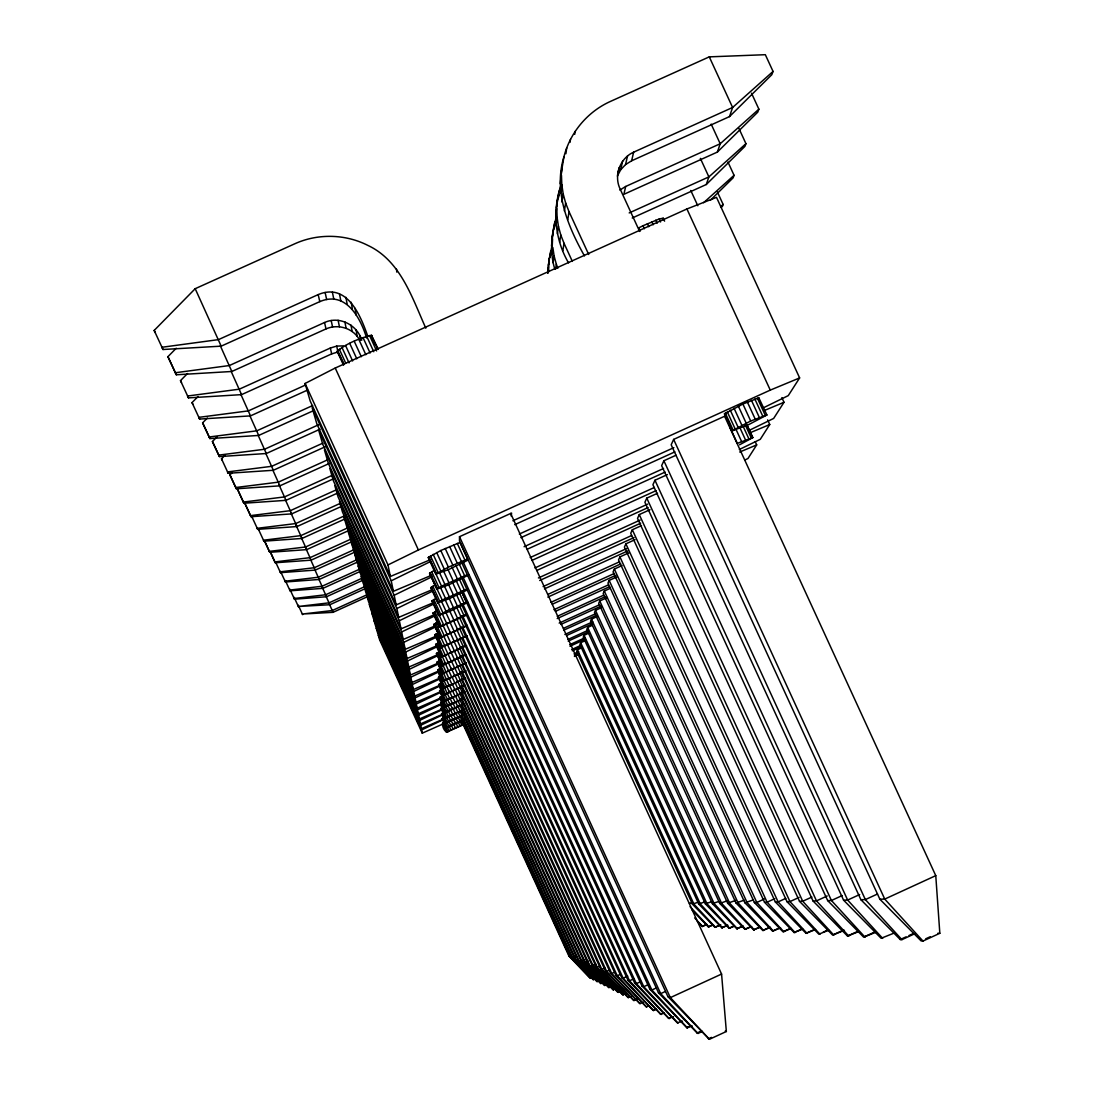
<?xml version="1.0" encoding="UTF-8"?>
<svg xmlns="http://www.w3.org/2000/svg" width="1094" height="1094" viewBox="0 0 1094 1094"><rect width="100%" height="100%" fill="white"/><g stroke="black" fill="none" stroke-linecap="round" stroke-linejoin="round"><path stroke-width="1.5" d="M511.185 516.053L511.595 513.031L459.507 536.703L459.494 540.969L667.914 996.607L709.418 1039.3L726.348 1031.505L721.575 974.07L510.666 513.455M549.243 258.676L547.725 273.254L549.243 258.676L551.759 247.517M554.877 269.302C549.544 252.372 551.349 233.979 556.313 217.2M551.554 245.959L553.181 230.465M568.538 262.875C555.109 239.914 552.306 211.935 560.484 186.691M555.725 216.229L557.475 199.71M584.456 255.914C567.731 226.034 553.318 191.368 563.93 156.866C569.988 132.606 587.519 111.738 610.315 101.482L709.281 56.861L765.335 54.7L773.048 71.425L771.803 74.707L729.493 116.607L631.635 160.791L625.577 164.551L620.708 169.748L617.358 176.025M560.292 183.71L562.179 166.028M548.34 265.172L550.788 250.635M552.197 237.548L554.795 222.082M556.395 207.436L559.157 190.958M563.93 156.866L560.99 174.507M565.885 153.734L566.706 147.95M551.868 254.41L552.538 238.971M556.053 225.049L557.119 217.515L556.805 208.598M560.634 192.941L561.81 184.681L561.468 175.341M570.042 142.343L570.466 139.417M553.113 262.765L554.111 255.955L552.853 247.504M557.366 233.774L558.446 226.349L557.119 217.515M562.001 202.075L563.205 193.925L561.81 184.681M574.733 134.316L575.171 131.362M555.561 269.261L556.326 264.215L554.111 255.955M559.649 242.321L560.771 234.978L558.446 226.349M564.395 211.005L565.625 202.964L563.205 193.925M562.877 250.553L564.039 243.292L560.771 234.978M567.786 219.62L569.044 211.675L565.625 202.964M639.648 231.463L619.97 188.66C613.707 175.286 620.12 158.151 633.631 152.175L732.611 107.485L773.048 71.425M620.708 169.748L622.582 161.228M625.577 164.551L627.505 155.977M617.577 174.575L619.19 167.573M758.88 109.168L720.208 143.752L625.7 186.459L623.881 194.322L717.363 152.08L757.759 112.162L758.88 109.168L751.523 93.195M631.635 160.791L633.631 152.175M558.063 198.766L559.376 194.568M553.783 229.248L555.287 224.42M549.858 257.227L550.829 254.136M632.223 218.007L706.286 184.517L708.885 176.9L745.944 143.67L738.901 128.381M717.363 152.08L720.208 143.752L711.168 124.114M729.493 116.607L732.611 107.485L709.281 56.861M722.259 206.78L723.134 204.455L717.295 191.778M727.989 162.117L734.06 175.313L733.117 177.843L710.444 200.188M745.944 143.67L744.905 146.405L706.286 184.517M581.912 647.73L577.454 649.768L576.702 651.422L692.434 904.177L714.902 927.315L720.809 924.895M585.249 640.646L580.668 642.739L579.875 644.475L698.724 904.013L721.808 927.767L727.893 925.292M588.531 633.276L584.073 635.313L583.225 637.146L705.356 903.835L729.096 928.245L733.965 926.344M592.251 625.371L587.656 627.464L586.767 629.419L712.372 903.644L736.809 928.751L743.264 926.139M597.461 616.428L591.457 619.163L590.514 621.228L719.797 903.453L744.959 929.298L751.633 926.604M601.673 607.539L595.478 610.356L594.48 612.544L727.66 903.247L753.602 929.859L760.508 927.083M607.375 597.529L599.758 600.989L598.692 603.327L736.016 903.015L762.791 930.474L770.518 927.343M610.329 588.298L604.312 591.034L603.177 593.509L744.905 902.782L772.569 931.117L780.569 927.89M616.934 576.88L609.167 580.408L607.963 583.061L754.381 902.536L782.989 931.801L791.277 928.464M622.062 565.557L614.363 569.058L613.064 571.888L764.515 902.263L794.121 932.539L802.736 929.093M629.105 552.716L619.915 556.901L618.534 559.923L775.359 901.976L806.046 933.332L815.536 929.517M635.053 539.67L625.891 543.827L624.4 547.096L786.996 901.675L818.859 934.167L828.732 930.215M641.481 525.599L632.318 529.769L630.718 533.284L799.523 901.347L832.643 935.083L844.459 930.283M649.973 509.708L639.265 514.577L637.529 518.378L813.047 900.977L847.522 936.067L858.749 931.582M657.562 493.23L646.786 498.126L644.899 502.255L827.679 900.594L863.645 937.134L875.391 932.471M667.367 474.605L654.964 480.252L652.913 484.738L843.583 900.171L881.149 938.283L895.001 932.717M676.037 455.227L663.88 460.752L661.638 465.661L860.91 899.719L900.239 939.541L901.907 939.65L915.076 933.592M725.527 415.829L673.63 439.405L671.183 444.779L879.863 899.213L921.134 940.922L922.967 941.045L939.828 933.291L935.767 875.638L724.597 416.253M343.543 365.177L337.212 351.324C346.73 343.297 359.338 338.374 371.386 335.256L378.401 349.41M372.069 335.571L371.563 336.405L375.078 344.09M755.27 441.798L756.692 444.902L747.981 458.495L744.932 459.972M767.619 419.905L769.752 424.527L760.275 439.323L739.339 449.511M781.868 397.628L784.001 402.291L773.649 418.441L749.349 430.298M430.927 559.472L390.353 576.47L310.204 401.033L305.089 383.461L335.229 368.035L686.923 208.968L716.515 197.371L799.632 377.922L788.268 395.631L762.696 408.144M662.814 219.538L663.21 218.185L659.176 219.005L642.971 225.747L638.814 227.853L640.195 230.848M428.233 557.557L440.786 550.514L459.986 542.446L467.576 559.034L448.39 567.143L435.809 574.131L428.233 557.557L430.571 557.188M429.573 573.311L434.277 570.289L441.525 586.152L436.807 589.146L429.573 573.311L442.249 600.045L437.737 602.876L430.804 587.724L435.303 584.852M467.904 602.397L449.661 611.409L438.571 615.484L431.939 600.948L436.246 598.227M366.627 337.964C360.295 317.287 345.608 290.553 319.79 301.629L221.179 346.155L163.02 349.506L154.172 330.443L195.197 288.693L294.929 243.716C317.889 233.337 345.335 233.966 367.803 245.371C400.595 260.659 412.11 297.841 425.826 328.173M358.982 339.017C352.637 327.885 337.526 323.742 325.998 328.925L231.832 371.481L176.325 374.777L167.929 356.671L176.243 348.234M188.496 397.874L187.512 396.028L239.271 389.19L330.347 348.029L336.692 346.101L337.964 351.981L331.687 353.895L241.555 394.633L188.496 397.874L180.496 380.63L187.539 373.505M307.578 390.052L250.485 415.884L199.641 419.07L192.024 402.606L198.028 396.548M314.033 410.414L258.704 435.439L209.911 438.571L202.622 422.831L207.395 418.031M320.036 429.19L266.307 453.518L219.402 456.581L212.427 441.511L217.173 436.725M325.629 446.584L273.35 470.27L228.195 473.278L221.494 458.796L225.063 455.227M329.335 463.432L279.886 485.832L236.359 488.786L229.918 474.864L232.297 472.485M466.085 615.389L439.35 627.094L432.978 613.132L437.121 610.548M438.571 615.484L449.607 609.481L466.427 602.302L461.777 592.114M467.179 625.713L440.075 637.829L433.935 624.4L437.928 621.939M439.35 627.094L466.112 614.445M434.824 634.835L436.574 633.617L442.496 646.581L440.732 647.785L434.824 634.835L436.629 634.438M440.075 637.829L467.193 625.262M466.55 645.747L441.361 657.029L435.644 644.544L439.364 642.287M466.276 654.745L441.935 665.644L436.424 653.583L440.007 651.422M441.361 657.029L465.292 645.761M466.003 663.142L442.468 673.699L437.135 662.034L440.608 659.969M720.604 206.739L723.134 204.455M703.592 202.718L734.06 175.313M441.935 665.644L465.046 654.773M758.839 397.847L766.908 414.995L748.446 424.759L732.228 430.762L724.447 413.847L742.894 404.028L758.839 397.847L758.238 398.872M437.819 669.938L439.337 668.926L444.506 680.236C442.591 684.707 435.262 667.955 439.391 669.542M442.468 673.699L466.017 662.8M465.538 678.389L443.453 688.317L438.448 677.364L441.702 675.449M439.036 684.338L440.485 683.408L445.34 694.034C443.521 698.191 436.643 682.506 440.526 683.955M732.228 430.762L750.703 420.999L766.908 414.995M465.114 691.873L444.314 701.227L439.597 690.916L442.673 689.138M443.453 688.317L465.538 678.102M440.13 697.11L441.484 696.235L446.078 706.273C443.713 709.678 437.846 696.276 441.525 696.728M746.764 424.376L752.836 437.586L739.571 444.82M440.636 702.977L441.949 702.129L446.407 711.893C444.109 715.189 438.407 702.17 441.99 702.594M444.314 701.227L464.061 691.969L461.367 686.075M464.567 709.391L445.436 718.006L441.101 708.515L443.932 706.915M464.403 714.628L445.764 723.011L441.552 713.78L444.301 712.221M464.253 719.592L446.092 727.77L442.277 718.526L443.193 718.006L449.019 730.833C445.504 736.002 439.132 721.985 444.998 722.04M445.436 718.006L463.61 709.5L461.75 705.439M445.764 723.011L464.417 714.409M446.092 727.77L464.253 719.387M468.752 574.924L448.896 584.798L436.807 589.146M619.847 190.082L625.7 186.459M466.851 636.093L440.732 647.785M465.757 671.019L442.974 681.234M465.319 685.336L443.891 694.963M464.745 703.88L445.08 712.714M467.535 560.347L448.458 569.632L435.809 574.131M466.755 590.213L449.292 598.664L437.737 602.876M442.496 646.581L466.864 635.669M444.506 680.236L465.771 670.69M445.34 694.034L464.239 685.418M446.078 706.273L463.911 698.15L461.285 692.406M463.897 698.628L444.711 707.134M446.407 711.893L463.747 703.975M441.525 586.152L467.152 574.747M442.249 600.045L466.782 589.119M463.2 724.802L446.393 732.296M390.353 576.47L388.001 564.928L418.4 549.981L770.272 390.12L799.632 377.922M431.747 575.184L393.375 591.321L391.228 580.805L430.065 561.755M432.048 589.748L396.137 604.9L394.182 595.273L431.98 576.798M434.222 602.315L398.681 617.372L396.876 608.538L432.691 591.075M449.019 730.833L463.213 724.433M434.769 614.527L401.019 628.872L399.351 620.722L434.427 603.669M435.262 625.836L403.18 639.498L401.648 631.963L434.961 615.799M435.672 636.325L405.19 649.357L403.754 642.356L435.426 627.026M437.559 645.46L407.05 658.52L405.724 652.01L435.836 637.46M437.86 654.581L408.787 667.067L407.556 660.995L437.696 646.458M438.12 663.128L410.414 675.039L409.252 669.364L437.997 655.525M439.87 670.472L411.932 682.519L410.852 677.2L439.774 663.306M438.94 678.485L413.354 689.535L412.342 684.543L439.993 671.278M440.595 684.926L414.708 696.126L413.751 691.435L440.554 678.595M440.704 691.613L415.966 702.334L415.064 697.917L440.704 685.651M441.197 697.767L417.156 708.201L416.308 704.03L440.8 692.324M441.251 703.757L418.291 713.739L417.484 709.801L441.292 698.423M442.824 708.775L419.358 718.99L418.592 715.257L442.865 703.674M443.22 713.999L420.369 723.954L419.645 720.413L441.798 709.869M443.22 719.127L421.327 728.686L420.643 725.322L441.785 715.257M444.123 723.49L422.243 733.171L421.587 729.971L443.672 719.469M461.928 578.494L649.836 989.181L686.772 1027.676L692.242 1025.967M461.572 562.234L658.465 992.723L697.11 1032.982L701.5 1030.958M900.239 939.541L906.064 936.861M908.991 935.52L913.367 933.51M697.11 1032.982L698.013 1033.447L702.416 1031.423M708.42 1038.794L711.483 1037.386M925.715 938.816L930.297 936.71M575.43 955.896L571.656 957.004L461.777 716.529M689.425 903.589L692.488 902.194M698.396 902.085L692.434 904.177M704.892 901.866L698.724 904.013M584.866 959.848L581.051 960.874L461.135 698.437M711.497 901.743L705.356 903.835M588.49 961.257L584.538 962.31L461.148 692.297M718.731 901.483L712.372 903.644M727.674 900.649L719.797 903.453M596.23 964.416L592.141 965.441L461.463 679.347M735.838 900.348L727.66 903.247M600.401 966.18L596.298 967.151L461.203 671.566M744.221 900.171L736.016 903.015M604.859 968.04L601.837 969.421L600.715 968.969L461.942 665.33M753.178 899.965L744.905 902.782M697.384 921.586L702.129 926.468L706.56 924.43M702.129 926.468L707.08 924.457M609.618 970.022L606.623 971.404L605.433 970.911L461.271 655.497M764.241 899.049L756.788 902.468L754.381 902.536M571.656 957.004L593.317 979.691L596.353 978.296M692.228 910.263L708.351 926.878L712.905 924.786M708.351 926.878L713.438 924.827M614.842 972.087L611.751 973.51L610.479 972.976L461.299 646.622M774.784 898.666L767.085 902.194L764.515 902.263M714.902 927.315L720.235 924.868M620.312 974.357L617.248 975.766L615.867 975.205L462.037 638.677M721.808 927.767L727.291 925.25M785.765 898.393L778.107 901.907L775.359 901.976M729.096 928.245L733.322 926.303M627.737 976.08L623.142 978.186L621.665 977.585L461.353 626.93M799.126 897.381L789.95 901.593L786.996 901.675M736.809 928.751L742.594 926.098M634.082 978.692L629.488 980.798L627.901 980.156L461.394 615.949M811.885 897.053L802.709 901.251L799.523 901.347M744.959 929.298L749.431 927.247M640.961 981.509L636.352 983.629L634.629 982.918L461.436 604.12M753.602 929.859L759.742 927.042M827.214 895.972L816.493 900.895L813.047 900.977M592.141 965.441L617.768 992.244L621.255 991.041M762.791 930.474L769.711 927.288M596.298 967.151L622.746 994.802L625.946 993.749M648.427 984.559L643.778 986.692L641.918 985.913L462.188 592.866M842.202 895.548L831.426 900.499L827.679 900.594M772.569 931.117L778.272 928.491M600.715 968.969L628.024 997.509L631.347 996.429M656.386 987.937L651.86 990.015L649.836 989.181M859.679 894.536L847.645 900.061L843.583 900.171M605.433 970.911L633.658 1000.408L636.626 999.054M784.466 931.131L790.36 928.409M633.658 1000.408L637.118 999.301M665.261 991.533L660.68 993.639L658.465 992.723M877.525 894.003L865.354 899.596L860.91 899.719M794.121 932.539L801.752 929.038M610.479 972.976L639.689 1003.499L643.272 1002.364M806.046 933.332L814.469 929.462M615.867 975.205L646.144 1006.808L649.521 1005.796M721.575 974.07L670.335 997.619L667.914 996.607M935.767 875.638L884.745 899.09L879.863 899.213M621.665 977.585L653.063 1010.364L655.99 1009.024M823.221 932.17L827.597 930.16M653.063 1010.364L656.591 1009.338M627.901 980.156L660.53 1014.193L663.552 1012.812M834.161 934.385L843.214 930.215M660.53 1014.193L664.208 1013.14M634.629 982.918L668.584 1018.336L671.415 1017.023M847.522 936.067L857.423 931.514M668.584 1018.336L673.548 1016.736M865.108 936.45L873.942 932.389M641.918 985.913L677.295 1022.808L682.506 1021.153M686.772 1027.676L691.394 1025.557M571.642 649.562L580.955 645.323M572.34 650.807L581.584 646.595M574.09 653.87L578.726 651.764M574.459 655.183L577.564 653.774M574.405 656.441L578.999 654.349M351.653 538.781L310.067 557.653L274.854 561.919L270.095 551.485M274.854 561.919L275.305 562.767L311.12 560.155L352.418 541.407M354.21 549.598L314.306 567.718L280.078 571.847L280.502 572.654L315.291 570.083L354.921 552.087M356.576 559.841L318.299 577.235L285.014 581.229L285.425 581.981L319.229 579.464L358.777 561.495M358.805 569.55L322.074 586.234L289.691 590.09L290.074 590.815L322.962 588.34L360.979 571.068M362.415 578.056L325.656 594.753L294.108 598.5L294.477 599.184L326.504 596.75L363.017 580.162M364.357 586.794L329.062 602.835L298.32 606.473L329.855 604.736L366.463 588.107M512.895 520.771L673.863 447.637M514.754 524.655L674.875 451.877M367.721 594.411L332.289 610.52L302.3 614.049L333.055 612.325L368.268 596.326M519.335 534.05L663.552 468.492M520.908 537.66L665.097 472.102M524.094 546.713L654.349 487.486M527.281 549.215L656.099 490.645M530.18 557.557L647.703 504.115M531.889 560.429L648.072 507.575M534.939 567.936L640.127 520.088M536.744 570.48L640.674 523.192M538.412 577.96L631.553 535.568M539.711 580.49L634.082 537.537M543.103 586.589L626.876 548.45M544.429 588.873L627.97 550.843M548.012 594.343L619.532 561.783M547.848 597.119L620.763 563.916M550.897 602.356L614.431 573.42M552.32 604.216L615.758 575.335M553.961 609.673L608.141 584.989M555.424 611.355L609.563 586.699M557.229 616.332L603.724 595.15M557.202 618.548L605.228 596.668M559.171 623.101L599.608 604.681M560.757 624.455L601.194 606.021M563.506 628.325L596.039 613.502M563.588 630.24L596.148 615.402M564.887 634.479L592.729 621.789M566.583 635.546L592.893 623.553M567.991 639.457L588.08 630.294M568.183 641.111L588.312 631.935M569.714 644.708L585.194 637.665M569.974 646.239L585.495 639.169M629.187 212.933L708.885 176.9L700.365 158.384M305.048 385.252L248.393 410.879L198.752 417.361L199.641 419.07M312.638 405.559L256.775 430.831L209.091 436.998M318.737 424.704L264.516 449.265L218.636 455.131M322.894 443.125L271.681 466.317L227.484 471.924L228.195 473.278M327.202 460.013L278.341 482.153L235.689 487.527M332.179 475.316L284.536 496.908L243.347 502.064L237.767 489.825L243.962 503.226L285.985 500.341L333.232 478.926M336.884 489.565L290.32 510.679L250.485 515.616L245.083 503.801L251.059 516.71L291.674 513.879L337.855 492.943M340.275 503.349L295.736 523.561L257.158 528.32L257.705 529.332L297.007 526.556L341.191 506.508M344.966 515.602L300.809 535.636L263.435 540.217L263.941 541.174L301.999 538.453L345.307 518.802M348.931 527.308L305.582 546.973L269.315 551.39L264.406 540.641L269.794 552.292L306.703 549.626L348.193 530.795M367.68 335.967C360.213 314.566 346.839 282.553 318.19 294.601L218.444 339.632L161.857 347.277L163.02 349.506M361.799 340.193C357.232 324.945 339.318 315.592 324.549 322.525L229.33 365.546L175.272 372.753M752.836 437.586L737.315 443.385L729.876 427.193M739.722 452.041L756.692 444.902M749.499 433.019L769.752 424.527M764.104 410.606L784.001 402.291M445.039 722.573L442.386 723.517M444.342 712.809L441.552 713.78M443.973 707.531L441.101 708.515M442.728 689.863L439.597 690.916M443.234 718.402L441.976 718.772M439.979 676.967L438.448 677.364M438.106 653.186L436.424 653.583M435.644 644.544L437.395 644.134M434.933 612.736L432.978 613.132M433.976 600.551L431.939 600.948M432.937 587.328L430.804 587.724M724.447 413.847L726.266 413.751M437.135 662.034L442.222 672.222M336.692 346.101L343.325 345.882M433.935 624.4L440.554 637.829M937.927 933.196L939.828 933.291M337.212 351.324L342.846 362.374M568.839 955.841L590.213 978.104L568.839 955.841L461.053 719.948M574.623 958.235L597.16 981.66L574.623 958.235L461.805 711.305M577.741 959.52L600.907 983.588L577.741 959.52L461.805 705.78M588.23 963.828L613.474 990.043L588.23 963.828L461.176 685.788M725.281 1031.027L726.348 1031.505M593.317 979.691L572.353 957.305L461.791 715.285M584.538 962.31L609.043 987.773L585.413 962.665L461.859 692.311M581.051 960.874L604.859 985.626L581.871 961.216L461.846 698.533M678.061 1023.205L643.778 986.692L462.899 591.129M669.282 1018.692L636.352 983.629L462.858 604.189M661.173 1014.535L629.488 980.798L462.817 616.264M653.665 1010.678L623.142 978.186L462.789 627.436M646.691 1007.095L617.248 975.766L462.748 637.816M640.209 1003.772L611.751 973.51L462.721 647.484M634.151 1000.654L606.623 971.404L462.694 656.496M628.476 997.742L601.837 969.421L462.666 664.933M623.17 995.02L597.351 967.575L462.639 672.837M618.178 992.463L593.126 965.838L461.9 678.718M709.418 1039.3L670.335 997.619L459.507 536.703M698.013 1033.447L660.68 993.639L462.994 561.427M687.606 1028.1L651.86 990.015L462.953 576.935M737.465 928.806L714.136 903.603L587.656 627.464M729.725 928.286L707.025 903.794L584.073 635.313M722.409 927.808L700.31 903.972L580.668 642.739M715.476 927.343L693.938 904.136L577.454 649.768M690.109 906.68L708.885 926.919M694.676 917.921L702.635 926.495M773.403 931.172L747.161 902.728L604.312 591.034M763.585 930.529L738.122 902.96L599.758 600.989M754.354 929.914L729.643 903.193L595.478 610.356M745.657 929.339L721.657 903.398L591.457 619.163M807.085 933.401L778.107 901.907L619.915 556.901M795.092 932.608L767.085 902.194L614.363 569.058M783.892 931.869L756.788 902.468L609.167 580.408M848.821 936.149L816.493 900.895L639.265 514.577M833.847 935.165L802.709 901.251L632.318 529.769M819.967 934.249L789.95 901.593L625.891 543.827M882.68 938.379L847.645 900.061L654.964 480.252M865.053 937.216L831.426 900.499L646.786 498.126M922.967 941.045L884.745 899.09L673.63 439.405M901.907 939.65L865.354 899.596L663.88 460.752M243.347 502.064L243.962 503.226M250.485 515.616L251.059 516.71M269.315 551.39L269.794 552.292M154.172 330.443L155.375 332.726M167.929 356.671L176.325 374.777M180.496 380.63L181.495 382.544M192.024 402.606L192.941 404.356M202.622 422.831L209.911 438.571M212.427 441.511L219.402 456.581M221.494 458.796L222.219 460.191M229.918 474.864L236.359 488.786M252.495 517.927L251.948 516.874L257.705 529.332M258.895 530.111L258.375 529.127L263.941 541.174M275.893 562.535L275.456 561.701L280.502 572.654M280.926 572.148L280.515 571.355L285.425 581.981M285.698 581.242L285.315 580.49L290.074 590.815M290.225 589.857L289.855 589.146L294.477 599.184M294.505 598.035L294.163 597.365L298.648 607.129M690.765 190.465L697.808 205.754M686.923 208.968L770.272 390.12M757.39 398.161L765.185 415.105M754.86 399.009L762.655 415.966M751.441 400.336L759.25 417.293M663.21 218.185L664.591 221.179M747.366 402.045L755.161 419.016M659.176 219.005L660.557 222M742.894 404.028L750.703 420.999M655.785 220.181L657.166 223.176M738.354 406.134L746.149 423.104M747.161 425.648L752.563 437.395M651.764 221.767L653.145 224.776M745.082 424.499L751.168 437.723M743.346 426.797L748.747 438.557M734.047 408.24L741.841 425.197M647.388 223.668L648.769 226.677M740.064 428.069L745.479 439.843M730.272 410.182L738.067 427.139M642.971 225.747L644.352 228.742M736.166 429.71L741.582 441.497M727.291 411.836L735.086 428.78M725.308 413.094L733.089 430.01M724.775 414.079L732.542 430.981M569.044 211.675L588.709 254.492M564.039 243.292L572.34 261.384M371.386 335.256L377.731 349.109M369.567 335.516L376.609 350.928M366.709 336.309L373.765 351.735M363.03 337.595L370.1 353.02M457.278 543.39L464.868 559.991M453.736 544.771L461.34 561.386M358.777 339.277L365.847 354.716M459.302 564.135L464.581 575.676M449.62 546.508L457.224 563.123M354.237 341.246L361.307 356.685M455.924 565.475L461.203 577.017M445.203 548.463L452.807 565.092M459.453 579.382L464.307 590.008M349.724 343.366L356.794 358.805M451.986 567.13L457.265 578.685M456.212 580.668L461.08 591.307M440.786 550.514L448.39 567.143M459.398 592.975L464.061 603.177M345.554 345.499L352.61 360.938M447.774 569.017L453.053 580.558M452.451 582.268L457.319 592.907M456.307 594.22L460.971 604.421M436.67 552.525L444.273 569.14M341.998 347.482L349.054 362.907M443.549 570.972L448.827 582.528M459.576 605.967L463.829 615.293M448.403 584.073L453.272 594.712M453.354 597.215L457.36 605.967M339.318 349.177L345.663 363.058M433.156 554.343L440.745 570.959M457.018 608.1L460.861 616.496M439.624 572.887L444.902 584.428M337.69 350.49L344.022 364.357M459.521 617.522L463.624 626.493M430.462 555.861L438.051 572.449M444.369 585.946L449.237 596.586M448.813 597.488L453.477 607.69M452.916 608.182L457.388 617.987M428.78 556.955L436.369 573.529M428.848 557.639L435.727 572.682M456.663 618.684L460.765 627.669M459.48 628.243L463.432 636.886M440.608 587.765L445.477 598.404M445.614 600.743L449.607 609.481M431.706 571.711L438.954 587.574M449.825 611.245L453.668 619.642M453.326 620.12L457.429 629.091M456.718 629.365L460.67 638.007M430.106 572.75L437.34 588.586M460.068 639.58L463.254 646.527M335.229 368.035L418.4 549.981M441.333 601.03L445.996 611.231M445.477 611.573L449.949 621.365M450.427 623.211L453.846 630.691M454.16 632.182L457.456 639.388M432.841 586.22L439.788 601.399M457.415 640.674L460.588 647.621M459.63 647.976L463.077 655.525M431.309 587.191L438.243 602.356M432.048 589.283L442.906 612.79M442.646 614.637L446.489 623.047M446.844 624.865L450.263 632.359M450.058 632.277L454.01 640.934M454.311 642L457.497 648.961M457.06 649.029L460.506 656.578M433.894 599.526L440.54 614.076M459.589 656.619L462.926 663.921M432.417 600.456L443.521 624.537M433.128 602.438L439.104 615.498M442.838 624.975L446.94 633.959M446.612 633.877L454.16 650.451M454.748 651.833L457.524 657.877M457.101 657.644L460.437 664.947M460.191 666.123L462.776 671.784M434.851 611.792L441.251 625.768M461.914 672.988L464.417 678.471M438.612 623.43L444.082 635.395M433.443 612.667L439.829 626.643M434.195 614.705L439.856 627.108M444.055 636.858L447.35 644.079M447.665 645.036L450.837 651.983M451.535 653.268L454.311 659.313M454.872 660.352L457.538 666.205M457.784 667.121L460.369 672.783M460.136 673.685L462.639 679.169M435.74 623.115L441.894 636.571M438.667 632.482L444.602 645.46M451.767 661.747L454.434 667.6M454.981 668.338L457.565 674M457.798 674.656L460.314 680.14M434.386 623.949L440.526 637.392M444.561 646.527L451.097 660.803M459.726 680.017L462.502 686.102M461.873 685.692L589.16 964.211M455.09 675.832L457.593 681.316M458.167 682.478L460.246 687.046M440.007 643.682L445.08 654.8M451.33 668.27L454.557 675.354M460.369 688.208L462.379 692.625M447.993 661.72L451.33 669.036M435.262 634.424L441.169 647.374M444.643 654.677L448.102 662.239M435.289 634.835L441.197 647.771M437.34 643.381L443.056 655.88M455.528 683.627L457.62 688.194M458.167 689.124L460.191 693.555M460.3 694.485L462.27 698.793M452.164 677.131L454.68 682.629M442.085 655.962L445.531 663.511M448.964 671.087L451.548 676.748M445.094 663.114L448.431 670.417M436.068 644.147L441.785 656.646M436.096 644.53L441.798 657.015M457.511 693.952L460.136 699.681M455.61 690.232L457.634 694.663M459.617 699.039L462.16 704.618M438.051 652.475L443.576 664.55M461.818 704.399L578.535 959.835M452.697 684.899L454.789 689.466M449.251 678.485L451.767 683.969M441.949 662.882L448.745 678.075M436.821 653.214L442.345 665.275M437.545 655.087L442.359 665.631M458.181 701.295L460.082 705.48M455.692 696.468L457.648 700.775M460.205 706.054L575.362 958.535M452.861 691.463L454.885 695.893M461.353 710.115L463.473 714.738M438.721 660.967L444.055 672.646M449.183 684.68L451.959 690.765M443.767 673.617L449.046 685.268M437.532 661.679L442.865 673.343M457.565 705.548L461.955 715.339M455.76 702.362L457.675 706.546M453.025 697.671L454.981 701.965M449.443 691.258L452.137 697.165M446.543 685.938L449.319 692.023M443.59 679.565L446.721 686.417M457.88 711.551L569.509 956.129M455.829 707.927L457.689 712.003M438.202 669.596L443.385 681.206M453.162 703.524L455.077 707.709M439.925 676.393L444.943 687.347M450.345 698.902L452.314 703.21M444.287 687.059L449.593 698.382M457.894 716.611L461.777 725.021M305.089 383.461L388.001 564.928M455.596 712.55L457.702 717.185M438.817 677.036L443.836 688.276M452.684 707.709L455.159 713.138M449.935 703.333L452.478 708.912M457.907 721.411L459.918 725.814M447.87 700.078L449.839 704.386M444.697 693.555L447.391 699.463M455.665 717.582L457.716 722.095M439.405 684.037L444.26 694.663M453.135 713.657L455.241 718.293M439.419 684.311L444.273 694.922M450.154 708.871L452.642 714.3M391.228 580.805L312.118 407.638L316.781 423.651L393.375 591.321M441.005 690.013L445.709 700.338M447.514 704.481L450.072 710.061M455.719 722.368L457.73 726.758M445.737 701.131L447.706 705.425M453.258 718.662L455.323 723.175M439.952 690.615L444.67 700.939M439.979 690.888L444.684 701.186M450.673 714.792L452.793 719.428M447.802 709.992L450.29 715.421M445.449 705.493L447.993 711.073M453.381 723.421L455.391 727.825M394.182 595.273L318.532 429.682L322.798 444.355L396.137 604.9M440.472 696.823L445.053 706.861M440.485 697.083L445.067 707.093M450.865 719.77L452.93 724.283M448.39 715.886L450.496 720.508M445.791 710.977L448.267 716.406M440.964 702.704L445.408 712.454M451.056 724.501L453.066 728.891M440.978 702.936L445.436 712.673M448.636 720.823L450.701 725.336M396.876 608.538L324.412 449.894L328.337 463.364L398.681 617.372M442.386 707.709L448.54 721.466M441.429 708.256L445.764 717.746M441.443 708.488L445.778 717.965M448.882 725.527L450.878 729.93M442.81 712.987L448.786 726.266M441.867 713.52L446.092 722.765M399.351 620.722L329.814 468.464L333.424 480.895L401.019 628.872M441.88 713.739L446.106 722.97M442.277 718.526L446.407 727.729M443.576 722.778L447.583 731.558M401.648 631.963L334.791 485.599L338.142 497.086L403.18 639.498M442.673 723.271L446.708 732.242M403.754 642.356L339.4 501.449L342.504 512.115L405.19 649.357M405.724 652.01L343.68 516.163L346.566 526.077L407.05 658.52M407.556 660.995L347.66 529.852L350.353 539.096L408.787 667.067M409.252 669.364L351.379 542.624L353.895 551.267L410.414 675.039M410.852 677.2L354.853 554.562L357.205 562.658L411.932 682.519M412.342 684.543L358.107 565.748L360.309 573.365L413.354 689.535M413.751 691.435L361.157 576.264L363.235 583.417L414.708 696.126M415.064 697.917L364.028 586.152L365.998 592.893L415.966 702.334M416.308 704.03L366.736 595.464L368.596 601.823L417.156 708.201M417.484 709.801L369.293 604.271L371.044 610.274L418.291 713.739M418.592 715.257L371.714 612.585L373.369 618.274L419.358 718.99M419.645 720.413L374.011 620.462L375.584 625.864L420.369 723.954M420.643 725.322L376.186 627.942L377.676 633.07L421.327 728.686M421.587 729.971L378.25 635.04L379.659 639.908L422.243 733.171M195.197 288.693L221.179 346.155M220.318 345.772L231.832 371.481M231.49 372.138L241.555 394.633M240.666 393.963L250.485 415.884M249.788 415.542L258.704 435.439M258.252 435.521L266.307 453.518M266.115 454.106L273.35 470.27M272.748 469.914L279.886 485.832M278.915 484.587L285.985 500.341M285.37 499.808L291.674 513.879M290.936 513.031L297.007 526.556M295.954 524.97L301.999 538.453M301.342 537.687L306.703 549.626M305.964 548.641L311.12 560.155M310.805 560.06L315.291 570.083M314.894 569.783L319.229 579.464M318.6 578.603L322.962 588.34M322.265 587.328L326.504 596.75M325.574 595.191L329.855 604.736M329.567 604.558L333.055 612.325M298.252 605.173L302.628 614.664M270.56 552.361L275.305 562.767M556.326 264.215L557.885 268.194M318.19 294.601L319.79 301.629M324.549 322.525L325.998 328.925M330.347 348.029L331.687 353.895M325.137 292.495L326.655 299.551M331.181 320.515L332.562 326.942M332.398 292.248L333.834 299.305M338.114 320.282L339.413 326.709M339.482 293.889L340.836 300.918M344.87 321.841L346.101 328.255M345.895 297.294L347.167 304.282M350.983 325.096L352.159 331.468M351.201 302.231L352.418 309.164M356.056 329.8L357.164 336.132M355.044 308.358L356.22 315.222M359.735 335.653L360.528 340.357M396.52 269.192L396.794 272.119M548.627 266.84L548.805 271.736"/></g></svg>
